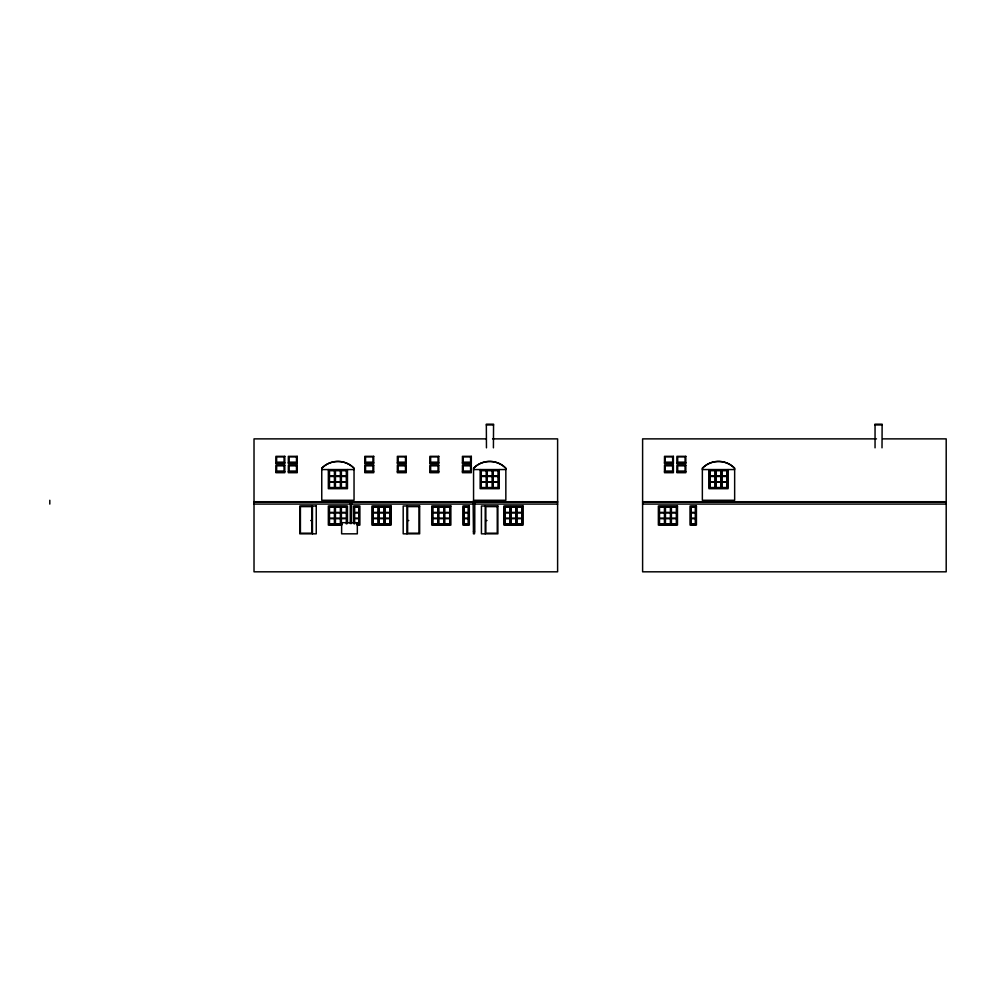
<?xml version="1.0" encoding="UTF-8"?>
<svg xmlns="http://www.w3.org/2000/svg" width="996" height="996" viewBox="0 0 996 996"><rect width="100%" height="100%" fill="white"/><g stroke="black" fill="none" stroke-linecap="round" stroke-linejoin="round"><path stroke-width="1.49" d="M351.277 523.61L351.588 501.088M473.137 501.088L473.449 533.831L474.47 533.831L474.756 531.889L474.781 501.088M321.758 468.294C330.074 459.231 345.737 459.231 354.041 468.294L354.041 500.278L321.758 500.278L321.758 468.294A22.36 22.36 0 0 1 354.041 468.294M473.561 468.294C481.877 459.231 497.527 459.231 505.844 468.294L505.844 500.278L473.561 500.278L473.561 468.294A22.36 22.36 0 0 1 505.844 468.294M702.354 468.294C710.671 459.231 726.333 459.231 734.65 468.294L734.65 500.278L702.354 500.278L702.354 468.294A22.36 22.36 0 0 1 734.65 468.294M486.334 424.943L493.555 424.943M882.132 424.943L874.924 424.943L874.924 424.184L882.132 424.184L882.008 447.839M486.359 438.875L254.017 438.875L254.017 571.816L557.611 571.816L557.611 438.875L492.559 438.875M876.492 438.875L642.607 438.875L642.607 571.816L946.2 571.816L946.2 438.875L882.693 438.875M275.917 462.717L284.806 462.717M288.342 462.717L297.231 462.717M364.822 462.717L373.712 462.717M397.354 462.717L406.244 462.717M429.899 462.717L438.788 462.717M462.43 462.717L471.32 462.717M664.494 462.717L673.383 462.717M676.931 462.717L685.821 462.717M321.758 469.564L354.041 469.564M473.561 469.564L505.844 469.564M702.354 469.564L734.65 469.564M275.917 471.668L284.806 471.668M288.342 471.668L297.231 471.668M364.822 471.668L373.712 471.668M397.354 471.668L406.244 471.668M429.899 471.668L438.788 471.668M462.43 471.668L471.32 471.668M664.494 471.668L673.383 471.668M676.931 471.668L685.821 471.668M254.017 501.723L557.611 501.723M642.607 501.723L946.2 501.723M349.945 501.088L351.277 501.947M473.449 501.947L474.47 501.947M254.017 502.183L557.611 502.183M642.607 502.183L946.2 502.183M254.017 504.076L557.611 504.076M642.607 504.076L946.2 504.076M310.652 520.535L311.287 520.535M408.161 520.535L408.783 520.535M486.384 520.535L487.019 520.535M342.363 524.456L328.979 524.456L328.979 506.615L346.832 506.615L346.832 522.975M356.693 524.456L359.245 524.456L359.245 506.615L354.14 506.615L354.14 522.975M341.578 525.091L328.344 525.091L328.344 505.98L347.467 505.98L347.467 523.622M357.34 525.091L359.88 525.091L359.88 505.98L353.505 505.98L353.505 523.622M473.449 531.341L474.47 531.341M875.048 424.943L875.048 447.839M728.064 469.564L728.064 488.687L708.94 488.687L708.94 469.564M721.478 470.199L721.478 488.052M715.526 470.199L715.526 488.052M670.906 506.615L670.906 524.456M664.955 506.615L664.955 524.456M516.463 506.615L516.463 524.456M510.512 506.615L510.512 524.456M499.257 469.564L499.257 488.687L480.147 488.687L480.147 469.564M493.418 447.839L493.555 424.184L486.334 424.184L486.459 447.839M492.684 470.199L492.684 488.052M486.733 470.199L486.733 488.052M485.226 505.98L485.226 533.831M444.278 506.615L444.278 524.456M438.327 506.615L438.327 524.456M406.99 505.98L406.99 533.831M384.506 506.615L384.506 524.456M378.567 506.615L378.567 524.456M358.747 523.958L358.747 518.679L354.651 518.679L354.651 523.958M350.268 501.947L350.268 523.61M347.467 469.564L347.467 488.687L328.344 488.687L328.344 469.564M346.322 523.958L346.322 518.679L341.391 518.679L341.391 523.958M340.881 470.199L340.881 488.052M340.881 506.615L340.881 524.456M334.93 470.199L334.93 488.052M334.93 506.615L334.93 524.456M312.458 505.98L312.458 533.831M49.8 500.278L49.8 504.076M284.806 456.33L275.917 456.33L275.917 463.75L284.806 463.75L284.806 456.33M297.231 456.33L288.342 456.33L288.342 463.75L297.231 463.75L297.231 456.33M373.712 456.33L364.822 456.33L364.822 463.75L373.712 463.75L373.712 456.33M406.244 456.33L397.354 456.33L397.354 463.75L406.244 463.75L406.244 456.33M438.788 456.33L429.899 456.33L429.899 463.75L438.788 463.75L438.788 456.33M471.32 456.33L462.43 456.33L462.43 463.75L471.32 463.75L471.32 456.33M673.383 456.33L664.494 456.33L664.494 463.75L673.383 463.75L673.383 456.33M685.821 456.33L676.931 456.33L676.931 463.75L685.821 463.75L685.821 456.33M284.059 456.853L276.651 456.853L276.651 462.181L284.059 462.181L284.059 456.853M296.497 456.853L289.089 456.853L289.089 462.181L296.497 462.181L296.497 456.853M372.965 456.853L365.557 456.853L365.557 462.181L372.965 462.181L372.965 456.853M405.509 456.853L398.101 456.853L398.101 462.181L405.509 462.181L405.509 456.853M438.041 456.853L430.633 456.853L430.633 462.181L438.041 462.181L438.041 456.853M470.585 456.853L463.177 456.853L463.177 462.181L470.585 462.181L470.585 456.853M672.649 456.853L665.241 456.853L665.241 462.181L672.649 462.181L672.649 456.853M685.074 456.853L677.678 456.853L677.678 462.181L685.074 462.181L685.074 456.853M284.806 465.281L275.917 465.281L275.917 472.702L284.806 472.702L284.806 465.281M297.231 465.281L288.342 465.281L288.342 472.702L297.231 472.702L297.231 465.281M373.712 465.281L364.822 465.281L364.822 472.702L373.712 472.702L373.712 465.281M406.244 465.281L397.354 465.281L397.354 472.702L406.244 472.702L406.244 465.281M438.788 465.281L429.899 465.281L429.899 472.702L438.788 472.702L438.788 465.281M471.32 465.281L462.43 465.281L462.43 472.702L471.32 472.702L471.32 465.281M673.383 465.281L664.494 465.281L664.494 472.702L673.383 472.702L673.383 465.281M685.821 465.281L676.931 465.281L676.931 472.702L685.821 472.702L685.821 465.281M284.059 465.804L276.651 465.804L276.651 471.133L284.059 471.133L284.059 465.804M296.497 465.804L289.089 465.804L289.089 471.133L296.497 471.133L296.497 465.804M372.965 465.804L365.557 465.804L365.557 471.133L372.965 471.133L372.965 465.804M405.509 465.804L398.101 465.804L398.101 471.133L405.509 471.133L405.509 465.804M438.041 465.804L430.633 465.804L430.633 471.133L438.041 471.133L438.041 465.804M470.585 465.804L463.177 465.804L463.177 471.133L470.585 471.133L470.585 465.804M672.649 465.804L665.241 465.804L665.241 471.133L672.649 471.133L672.649 465.804M685.074 465.804L677.678 465.804L677.678 471.133L685.074 471.133L685.074 465.804M346.832 470.199L328.979 470.199L328.979 488.052L346.832 488.052L346.832 470.199M498.623 470.199L480.782 470.199L480.782 488.052L498.623 488.052L498.623 470.199M727.429 470.199L709.575 470.199L709.575 488.052L727.429 488.052L727.429 470.199M334.419 470.71L329.489 470.71L329.489 475.976L334.419 475.976L334.419 470.71M340.371 470.71L335.44 470.71L335.44 475.976L340.371 475.976L340.371 470.71M346.322 470.71L341.391 470.71L341.391 475.976L346.322 475.976L346.322 470.71M486.222 470.71L481.28 470.71L481.28 475.976L486.222 475.976L486.222 470.71M492.173 470.71L487.231 470.71L487.231 475.976L492.173 475.976L492.173 470.71M498.125 470.71L493.182 470.71L493.182 475.976L498.125 475.976L498.125 470.71M715.016 470.71L710.086 470.71L710.086 475.976L715.016 475.976L715.016 470.71M720.967 470.71L716.037 470.71L716.037 475.976L720.967 475.976L720.967 470.71M726.918 470.71L721.988 470.71L721.988 475.976L726.918 475.976L726.918 470.71M334.419 476.486L329.489 476.486L329.489 481.765L334.419 481.765L334.419 476.486M340.371 476.486L335.44 476.486L335.44 481.765L340.371 481.765L340.371 476.486M346.322 476.486L341.391 476.486L341.391 481.765L346.322 481.765L346.322 476.486M486.222 476.486L481.28 476.486L481.28 481.765L486.222 481.765L486.222 476.486M492.173 476.486L487.231 476.486L487.231 481.765L492.173 481.765L492.173 476.486M498.125 476.486L493.182 476.486L493.182 481.765L498.125 481.765L498.125 476.486M715.016 476.486L710.086 476.486L710.086 481.765L715.016 481.765L715.016 476.486M720.967 476.486L716.037 476.486L716.037 481.765L720.967 481.765L720.967 476.486M726.918 476.486L721.988 476.486L721.988 481.765L726.918 481.765L726.918 476.486M334.419 482.263L329.489 482.263L329.489 487.542L334.419 487.542L334.419 482.263M340.371 482.263L335.44 482.263L335.44 487.542L340.371 487.542L340.371 482.263M346.322 482.263L341.391 482.263L341.391 487.542L346.322 487.542L346.322 482.263M486.222 482.263L481.28 482.263L481.28 487.542L486.222 487.542L486.222 482.263M492.173 482.263L487.231 482.263L487.231 487.542L492.173 487.542L492.173 482.263M498.125 482.263L493.182 482.263L493.182 487.542L498.125 487.542L498.125 482.263M715.016 482.263L710.086 482.263L710.086 487.542L715.016 487.542L715.016 482.263M720.967 482.263L716.037 482.263L716.037 487.542L720.967 487.542L720.967 482.263M726.918 482.263L721.988 482.263L721.988 487.542L726.918 487.542L726.918 482.263M316.255 505.98L299.796 505.98L299.796 533.831L316.255 533.831L316.255 505.98M391.092 505.98L371.981 505.98L371.981 525.091L391.092 525.091L391.092 505.98M419.652 505.98L403.193 505.98L403.193 533.831L419.652 533.831L419.652 505.98M450.864 505.98L431.741 505.98L431.741 525.091L450.864 525.091L450.864 505.98M469.328 505.98L462.953 505.98L462.953 525.091L469.328 525.091L469.328 505.98M497.888 505.98L481.429 505.98L481.429 533.831L497.888 533.831L497.888 505.98M523.049 505.98L503.926 505.98L503.926 525.091L523.049 525.091L523.049 505.98M677.479 505.98L658.368 505.98L658.368 525.091L677.479 525.091L677.479 505.98M696.428 505.98L690.066 505.98L690.066 525.091L696.428 525.091L696.428 505.98M311.823 506.615L300.419 506.615L300.419 533.196L311.823 533.196L311.823 506.615M390.457 506.615L372.616 506.615L372.616 524.456L390.457 524.456L390.457 506.615M419.017 506.615L407.625 506.615L407.625 533.196L419.017 533.196L419.017 506.615M450.229 506.615L432.376 506.615L432.376 524.456L450.229 524.456L450.229 506.615M468.693 506.615L463.588 506.615L463.588 524.456L468.693 524.456L468.693 506.615M497.253 506.615L485.849 506.615L485.849 533.196L497.253 533.196L497.253 506.615M522.414 506.615L504.561 506.615L504.561 524.456L522.414 524.456L522.414 506.615M676.857 506.615L659.003 506.615L659.003 524.456L676.857 524.456L676.857 506.615M695.806 506.615L690.689 506.615L690.689 524.456L695.806 524.456L695.806 506.615M334.419 507.113L329.489 507.113L329.489 512.392L334.419 512.392L334.419 507.113M340.371 507.113L335.44 507.113L335.44 512.392L340.371 512.392L340.371 507.113M346.322 507.113L341.391 507.113L341.391 512.392L346.322 512.392L346.322 507.113M358.747 507.113L354.651 507.113L354.651 512.392L358.747 512.392L358.747 507.113M378.057 507.113L373.114 507.113L373.114 512.392L378.057 512.392L378.057 507.113M384.008 507.113L379.065 507.113L379.065 512.392L384.008 512.392L384.008 507.113M389.959 507.113L385.016 507.113L385.016 512.392L389.959 512.392L389.959 507.113M437.817 507.113L432.887 507.113L432.887 512.392L437.817 512.392L437.817 507.113M443.768 507.113L438.838 507.113L438.838 512.392L443.768 512.392L443.768 507.113M449.719 507.113L444.789 507.113L444.789 512.392L449.719 512.392L449.719 507.113M468.195 507.113L464.099 507.113L464.099 512.392L468.195 512.392L468.195 507.113M510.002 507.113L505.072 507.113L505.072 512.392L510.002 512.392L510.002 507.113M515.953 507.113L511.023 507.113L511.023 512.392L515.953 512.392L515.953 507.113M521.904 507.113L516.974 507.113L516.974 512.392L521.904 512.392L521.904 507.113M664.444 507.113L659.501 507.113L659.501 512.392L664.444 512.392L664.444 507.113M670.395 507.113L665.453 507.113L665.453 512.392L670.395 512.392L670.395 507.113M676.346 507.113L671.404 507.113L671.404 512.392L676.346 512.392L676.346 507.113M695.295 507.113L691.199 507.113L691.199 512.392L695.295 512.392L695.295 507.113M334.419 512.903L329.489 512.903L329.489 518.169L334.419 518.169L334.419 512.903M340.371 512.903L335.44 512.903L335.44 518.169L340.371 518.169L340.371 512.903M346.322 512.903L341.391 512.903L341.391 518.169L346.322 518.169L346.322 512.903M358.747 512.903L354.651 512.903L354.651 518.169L358.747 518.169L358.747 512.903M378.057 512.903L373.114 512.903L373.114 518.169L378.057 518.169L378.057 512.903M384.008 512.903L379.065 512.903L379.065 518.169L384.008 518.169L384.008 512.903M389.959 512.903L385.016 512.903L385.016 518.169L389.959 518.169L389.959 512.903M437.817 512.903L432.887 512.903L432.887 518.169L437.817 518.169L437.817 512.903M443.768 512.903L438.838 512.903L438.838 518.169L443.768 518.169L443.768 512.903M449.719 512.903L444.789 512.903L444.789 518.169L449.719 518.169L449.719 512.903M468.195 512.903L464.099 512.903L464.099 518.169L468.195 518.169L468.195 512.903M510.002 512.903L505.072 512.903L505.072 518.169L510.002 518.169L510.002 512.903M515.953 512.903L511.023 512.903L511.023 518.169L515.953 518.169L515.953 512.903M521.904 512.903L516.974 512.903L516.974 518.169L521.904 518.169L521.904 512.903M664.444 512.903L659.501 512.903L659.501 518.169L664.444 518.169L664.444 512.903M670.395 512.903L665.453 512.903L665.453 518.169L670.395 518.169L670.395 512.903M676.346 512.903L671.404 512.903L671.404 518.169L676.346 518.169L676.346 512.903M695.295 512.903L691.199 512.903L691.199 518.169L695.295 518.169L695.295 512.903M334.419 518.679L329.489 518.679L329.489 523.958L334.419 523.958L334.419 518.679M340.371 518.679L335.44 518.679L335.44 523.958L340.371 523.958L340.371 518.679M378.057 518.679L373.114 518.679L373.114 523.958L378.057 523.958L378.057 518.679M384.008 518.679L379.065 518.679L379.065 523.958L384.008 523.958L384.008 518.679M389.959 518.679L385.016 518.679L385.016 523.958L389.959 523.958L389.959 518.679M437.817 518.679L432.887 518.679L432.887 523.958L437.817 523.958L437.817 518.679M443.768 518.679L438.838 518.679L438.838 523.958L443.768 523.958L443.768 518.679M449.719 518.679L444.789 518.679L444.789 523.958L449.719 523.958L449.719 518.679M468.195 518.679L464.099 518.679L464.099 523.958L468.195 523.958L468.195 518.679M510.002 518.679L505.072 518.679L505.072 523.958L510.002 523.958L510.002 518.679M515.953 518.679L511.023 518.679L511.023 523.958L515.953 523.958L515.953 518.679M521.904 518.679L516.974 518.679L516.974 523.958L521.904 523.958L521.904 518.679M664.444 518.679L659.501 518.679L659.501 523.958L664.444 523.958L664.444 518.679M670.395 518.679L665.453 518.679L665.453 523.958L670.395 523.958L670.395 518.679M676.346 518.679L671.404 518.679L671.404 523.958L676.346 523.958L676.346 518.679M695.295 518.679L691.199 518.679L691.199 523.958L695.295 523.958L695.295 518.679M357.327 522.688L341.628 522.688L341.628 533.831L357.327 533.831L357.327 522.688"/></g></svg>
